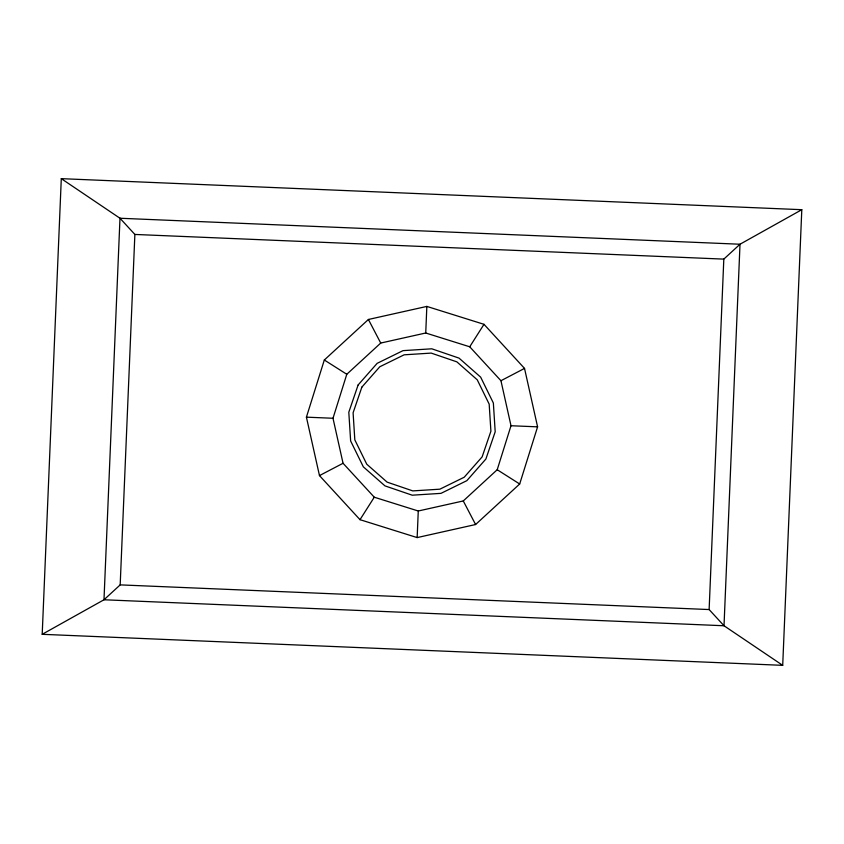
<?xml version="1.0" encoding="UTF-8"?>
<svg xmlns="http://www.w3.org/2000/svg" width="844" height="844" viewBox="0 0 844 844"><rect width="100%" height="100%" fill="white"/><g stroke="black" fill="none" stroke-linecap="round" stroke-linejoin="round"><path stroke-width="1.27" d="M42.2 634.308L61.295 178.654L801.8 209.692L782.704 665.346L42.2 634.308L103.991 599.767L120.186 584.881L709.129 609.558L724.015 625.752L782.704 665.346M120.186 584.881L134.871 234.442L119.985 218.248L61.295 178.654M417.158 537.586L360.008 519.682L319.475 475.594L306.414 417.158L324.318 360.008L368.406 319.475L426.842 306.414L483.992 324.318L524.525 368.406L537.586 426.842L519.682 483.992L475.594 524.525L417.158 537.586L418.265 511L374.272 497.211L343.054 463.272L333 418.265L346.789 374.272L380.728 343.054L425.735 333L469.728 346.789L500.946 380.728L511 425.735L497.211 469.728L463.272 500.946L418.265 511M425.735 333L426.842 306.414M709.129 609.558L723.814 259.119L740.009 244.232L801.8 209.692M360.008 519.682L374.272 497.211M469.728 346.789L483.992 324.318M319.475 475.594L343.054 463.272M500.946 380.728L524.525 368.406M134.871 234.442L723.814 259.119M306.414 417.158L333 418.265M511 425.735L537.586 426.842M324.318 360.008L346.789 374.272M497.211 469.728L519.682 483.992M368.406 319.475L380.728 343.054M463.272 500.946L475.594 524.525M119.985 218.248L103.991 599.767L724.015 625.752L740.009 244.232L119.985 218.248M358.12 384.959L348.804 412.22L350.64 440.979L363.331 466.837L384.959 485.88L412.22 495.196L440.979 493.36L466.837 480.669L485.88 459.041L495.196 431.78L493.36 403.021L480.669 377.162L459.041 358.12L431.78 348.804L403.021 350.64L377.162 363.331L358.12 384.959M361.865 387.122L353.098 412.79L354.818 439.861L366.771 464.211L387.122 482.135L412.79 490.902L439.861 489.182L464.211 477.229L482.135 456.878L490.902 431.21L489.182 404.139L477.229 379.789L456.878 361.865L431.21 353.098L404.139 354.818L379.789 366.771L361.865 387.122"/></g></svg>
